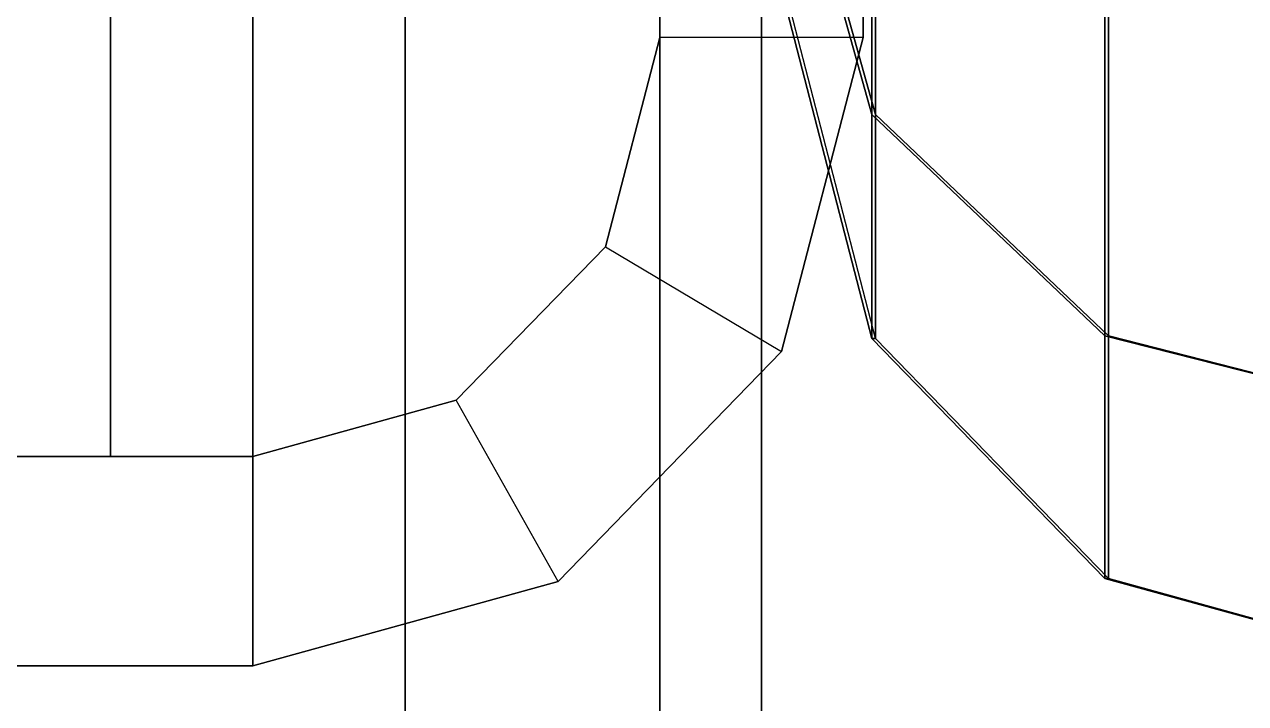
# Model space of a CAD drawing. Extents: x -5 to 335, y -500 to 0.
# Drawn here: x 138.45 to 161.76, y -465.72 to -452.75 of the extents above; entities that cross this region are included whole.
import ezdxf

# ---------------------------------------------------------------- set-up
doc = ezdxf.new("R2010")
doc.units = 0
doc.header["$MEASUREMENT"] = 0
doc.layers.add('ACESSORIO', color=7, linetype='CONTINUOUS')

msp = doc.modelspace()

# ---------------------------------------------------------------- linework, layer by layer
at = {"layer": 'ACESSORIO'}
for points in [[(150.58, -500, 56.98), (145.72, -500, 56.98), (145.72, 0, 56.98), (150.58, 0, 56.98)], [(150.58, -500, 54.94), (145.72, -500, 54.94), (145.72, 0, 54.94), (150.58, 0, 54.94)], [(145.72, 0, 56.98), (145.72, 0, 54.94), (145.72, -500, 54.94), (145.72, -500, 56.98)], [(145.72, 0, 4.07), (145.72, 0, 6.1), (145.72, -500, 6.1), (145.72, -500, 4.07)], [(150.58, -500, 6.1), (145.72, -500, 6.1), (145.72, 0, 6.1), (150.58, 0, 6.1)], [(150.58, -500, 4.07), (145.72, -500, 4.07), (145.72, 0, 4.07), (150.58, 0, 4.07)], [(152.52, -500, 56.98), (150.58, -500, 56.98), (150.58, 0, 56.98), (152.52, 0, 56.98)], [(150.58, -500, 4.07), (152.52, -500, 4.07), (152.52, 0, 4.07), (150.58, 0, 4.07)], [(150.58, -500, 56.98), (150.58, -500, 4.07), (150.58, 0, 4.07), (150.58, 0, 56.98)], [(152.52, -500, 4.07), (150.58, -500, 4.07), (150.58, 0, 4.07), (152.52, 0, 4.07)], [(152.52, -500, 56.98), (152.52, -500, 4.07), (152.52, 0, 4.07), (152.52, 0, 56.98)], [(140.09, -461, 122.09), (140.09, -461, 124.94), (140.09, -39, 124.94), (140.09, -39, 122.09)], [(142.81, -461, 124.94), (142.81, -39, 124.94), (140.09, -39, 124.94), (140.09, -461, 124.94)], [(140.09, -461, 122.09), (142.81, -461, 122.09), (142.81, -39, 122.09), (140.09, -39, 122.09)], [(140.09, -461, 442.59), (140.09, -461, 445.44), (140.09, -39, 445.44), (140.09, -39, 442.59)], [(142.81, -461, 445.44), (142.81, -39, 445.44), (140.09, -39, 445.44), (140.09, -461, 445.44)], [(140.09, -461, 442.59), (142.81, -461, 442.59), (142.81, -39, 442.59), (140.09, -39, 442.59)], [(140.09, -461, 763.08), (142.81, -461, 763.08), (142.81, -39, 763.08), (140.09, -39, 763.08)], [(142.81, -461, 765.93), (142.81, -39, 765.93), (140.09, -39, 765.93), (140.09, -461, 765.93)], [(140.09, -461, 763.08), (140.09, -461, 765.93), (140.09, -39, 765.93), (140.09, -39, 763.08)], [(140.09, -461, 1083.58), (140.09, -461, 1086.42), (140.09, -39, 1086.42), (140.09, -39, 1083.58)], [(142.81, -461, 1086.42), (142.81, -39, 1086.42), (140.09, -39, 1086.42), (140.09, -461, 1086.42)], [(140.09, -461, 1083.58), (142.81, -461, 1083.58), (142.81, -39, 1083.58), (140.09, -39, 1083.58)], [(140.09, -461, 1408.14), (142.81, -461, 1408.14), (142.81, -39, 1408.14), (140.09, -39, 1408.14)], [(142.81, -461, 1410.99), (142.81, -39, 1410.99), (140.09, -39, 1410.99), (140.09, -461, 1410.99)], [(140.09, -461, 1408.14), (140.09, -461, 1410.99), (140.09, -39, 1410.99), (140.09, -39, 1408.14)], [(142.81, -39, 122.09), (142.81, -461, 122.09), (142.81, -461, 124.94), (142.81, -39, 124.94)], [(142.81, -39, 442.59), (142.81, -461, 442.59), (142.81, -461, 445.44), (142.81, -39, 445.44)], [(142.81, -39, 763.08), (142.81, -461, 763.08), (142.81, -461, 765.93), (142.81, -39, 765.93)], [(142.81, -39, 1083.58), (142.81, -461, 1083.58), (142.81, -461, 1086.42), (142.81, -39, 1086.42)], [(142.81, -39, 1408.14), (142.81, -461, 1408.14), (142.81, -461, 1410.99), (142.81, -39, 1410.99)], [(153.01, -448.69, 58.75), (153.01, -437.86, 42.24), (154.63, -442.27, 37.75), (154.63, -454.47, 56.32)], [(153.08, -448.69, 1705.88), (153.08, -437.86, 1722.39), (154.7, -442.27, 1726.88), (154.7, -454.47, 1708.32)], [(154.63, -454.47, 56.32), (154.63, -442.27, 37.75), (159.08, -445.51, 34.46), (159.08, -458.7, 54.53)], [(154.7, -454.47, 1708.32), (154.7, -442.27, 1726.88), (159.15, -445.51, 1730.17), (159.15, -458.7, 1710.1)], [(159.08, -458.7, 54.53), (159.08, -445.51, 34.46), (165.15, -446.69, 33.25), (165.15, -460.24, 53.88)], [(159.15, -458.7, 1710.1), (159.15, -445.51, 1730.17), (165.18, -446.69, 1731.38), (165.18, -460.24, 1710.75)], [(150.58, -446, 126.16), (154.46, -446, 126.16), (154.46, -453, 126.16), (150.58, -453, 126.16)], [(150.58, -446, 122.09), (154.46, -446, 122.09), (154.46, -453, 122.09), (150.58, -453, 122.09)], [(150.58, -446, 170.93), (154.46, -446, 170.93), (154.46, -453, 170.93), (150.58, -453, 170.93)], [(150.58, -446, 175), (154.46, -446, 175), (154.46, -453, 175), (150.58, -453, 175)], [(150.58, -446, 122.09), (150.58, -446, 126.16), (150.58, -453, 126.16), (150.58, -453, 122.09)], [(150.58, -446, 170.93), (150.58, -446, 175), (150.58, -453, 175), (150.58, -453, 170.93)], [(150.58, -446, 219.77), (154.46, -446, 219.77), (154.46, -453, 219.77), (150.58, -453, 219.77)], [(150.58, -446, 223.84), (154.46, -446, 223.84), (154.46, -453, 223.84), (150.58, -453, 223.84)], [(150.58, -446, 219.77), (150.58, -446, 223.84), (150.58, -453, 223.84), (150.58, -453, 219.77)], [(150.58, -446, 442.59), (154.46, -446, 442.59), (154.46, -453, 442.59), (150.58, -453, 442.59)], [(150.58, -446, 446.66), (154.46, -446, 446.66), (154.46, -453, 446.66), (150.58, -453, 446.66)], [(150.58, -446, 442.59), (150.58, -446, 446.66), (150.58, -453, 446.66), (150.58, -453, 442.59)], [(150.58, -446, 495.49), (154.46, -446, 495.49), (154.46, -453, 495.49), (150.58, -453, 495.49)], [(150.58, -446, 491.42), (154.46, -446, 491.42), (154.46, -453, 491.42), (150.58, -453, 491.42)], [(150.58, -446, 540.26), (154.46, -446, 540.26), (154.46, -453, 540.26), (150.58, -453, 540.26)], [(150.58, -446, 544.33), (154.46, -446, 544.33), (154.46, -453, 544.33), (150.58, -453, 544.33)], [(150.58, -446, 491.42), (150.58, -446, 495.49), (150.58, -453, 495.49), (150.58, -453, 491.42)], [(150.58, -446, 540.26), (150.58, -446, 544.33), (150.58, -453, 544.33), (150.58, -453, 540.26)], [(150.58, -446, 767.15), (154.46, -446, 767.15), (154.46, -453, 767.15), (150.58, -453, 767.15)], [(150.58, -446, 763.08), (154.46, -446, 763.08), (154.46, -453, 763.08), (150.58, -453, 763.08)], [(150.58, -446, 811.92), (154.46, -446, 811.92), (154.46, -453, 811.92), (150.58, -453, 811.92)], [(150.58, -446, 815.99), (154.46, -446, 815.99), (154.46, -453, 815.99), (150.58, -453, 815.99)], [(150.58, -446, 864.83), (154.46, -446, 864.83), (154.46, -453, 864.83), (150.58, -453, 864.83)], [(150.58, -446, 860.76), (154.46, -446, 860.76), (154.46, -453, 860.76), (150.58, -453, 860.76)], [(150.58, -446, 763.08), (150.58, -446, 767.15), (150.58, -453, 767.15), (150.58, -453, 763.08)], [(150.58, -446, 811.92), (150.58, -446, 815.99), (150.58, -453, 815.99), (150.58, -453, 811.92)], [(150.58, -446, 860.76), (150.58, -446, 864.83), (150.58, -453, 864.83), (150.58, -453, 860.76)], [(150.58, -446, 1083.58), (154.46, -446, 1083.58), (154.46, -453, 1083.58), (150.58, -453, 1083.58)], [(150.58, -446, 1087.65), (154.46, -446, 1087.65), (154.46, -453, 1087.65), (150.58, -453, 1087.65)], [(150.58, -446, 1136.48), (154.46, -446, 1136.48), (154.46, -453, 1136.48), (150.58, -453, 1136.48)], [(150.58, -446, 1132.41), (154.46, -446, 1132.41), (154.46, -453, 1132.41), (150.58, -453, 1132.41)], [(150.58, -446, 1083.58), (150.58, -446, 1087.65), (150.58, -453, 1087.65), (150.58, -453, 1083.58)], [(150.58, -446, 1132.41), (150.58, -446, 1136.48), (150.58, -453, 1136.48), (150.58, -453, 1132.41)], [(150.58, -446, 1181.25), (154.46, -446, 1181.25), (154.46, -453, 1181.25), (150.58, -453, 1181.25)], [(150.58, -446, 1185.32), (154.46, -446, 1185.32), (154.46, -453, 1185.32), (150.58, -453, 1185.32)], [(150.58, -446, 1181.25), (150.58, -446, 1185.32), (150.58, -453, 1185.32), (150.58, -453, 1181.25)], [(150.58, -446, 1412.21), (154.46, -446, 1412.21), (154.46, -453, 1412.21), (150.58, -453, 1412.21)], [(150.58, -446, 1408.14), (154.46, -446, 1408.14), (154.46, -453, 1408.14), (150.58, -453, 1408.14)], [(150.58, -446, 1408.14), (150.58, -446, 1412.21), (150.58, -453, 1412.21), (150.58, -453, 1408.14)], [(150.58, -446, 1456.98), (154.46, -446, 1456.98), (154.46, -453, 1456.98), (150.58, -453, 1456.98)], [(150.58, -446, 1461.05), (154.46, -446, 1461.05), (154.46, -453, 1461.05), (150.58, -453, 1461.05)], [(150.58, -446, 1509.88), (154.46, -446, 1509.88), (154.46, -453, 1509.88), (150.58, -453, 1509.88)], [(150.58, -446, 1505.81), (154.46, -446, 1505.81), (154.46, -453, 1505.81), (150.58, -453, 1505.81)], [(150.58, -446, 1456.98), (150.58, -446, 1461.05), (150.58, -453, 1461.05), (150.58, -453, 1456.98)], [(150.58, -446, 1505.81), (150.58, -446, 1509.88), (150.58, -453, 1509.88), (150.58, -453, 1505.81)], [(154.46, -453, 126.16), (154.46, -453, 122.09), (154.46, -446, 122.09), (154.46, -446, 126.16)], [(154.46, -453, 175), (154.46, -453, 170.93), (154.46, -446, 170.93), (154.46, -446, 175)], [(154.46, -453, 223.84), (154.46, -453, 219.77), (154.46, -446, 219.77), (154.46, -446, 223.84)], [(154.46, -453, 446.66), (154.46, -453, 442.59), (154.46, -446, 442.59), (154.46, -446, 446.66)], [(154.46, -453, 495.49), (154.46, -453, 491.42), (154.46, -446, 491.42), (154.46, -446, 495.49)], [(154.46, -453, 544.33), (154.46, -453, 540.26), (154.46, -446, 540.26), (154.46, -446, 544.33)], [(154.46, -453, 767.15), (154.46, -453, 763.08), (154.46, -446, 763.08), (154.46, -446, 767.15)], [(154.46, -453, 815.99), (154.46, -453, 811.92), (154.46, -446, 811.92), (154.46, -446, 815.99)], [(154.46, -453, 864.83), (154.46, -453, 860.76), (154.46, -446, 860.76), (154.46, -446, 864.83)], [(154.46, -453, 1087.65), (154.46, -453, 1083.58), (154.46, -446, 1083.58), (154.46, -446, 1087.65)], [(154.46, -453, 1136.48), (154.46, -453, 1132.41), (154.46, -446, 1132.41), (154.46, -446, 1136.48)], [(154.46, -453, 1185.32), (154.46, -453, 1181.25), (154.46, -446, 1181.25), (154.46, -446, 1185.32)], [(154.46, -453, 1412.21), (154.46, -453, 1408.14), (154.46, -446, 1408.14), (154.46, -446, 1412.21)], [(154.46, -453, 1461.05), (154.46, -453, 1456.98), (154.46, -446, 1456.98), (154.46, -446, 1461.05)], [(154.46, -453, 1509.88), (154.46, -453, 1505.81), (154.46, -446, 1505.81), (154.46, -446, 1509.88)], [(153.01, -452.5, 78.22), (153.01, -448.69, 58.75), (154.63, -454.47, 56.32), (154.63, -458.75, 78.22)], [(153.08, -452.5, 1686.41), (153.08, -448.69, 1705.88), (154.7, -454.47, 1708.32), (154.7, -458.75, 1686.41)], [(153.01, -452.5, 78.22), (154.63, -458.75, 78.22), (154.7, -458.75, 1686.41), (153.08, -452.5, 1686.41)], [(154.46, -453, 126.16), (150.58, -453, 126.16), (149.54, -457, 126.16), (152.9, -459, 126.16)], [(154.46, -453, 122.09), (150.58, -453, 122.09), (149.54, -457, 122.09), (152.9, -459, 122.09)], [(154.46, -453, 170.93), (150.58, -453, 170.93), (149.54, -457, 170.93), (152.9, -459, 170.93)], [(154.46, -453, 175), (150.58, -453, 175), (149.54, -457, 175), (152.9, -459, 175)], [(150.58, -453, 126.16), (150.58, -453, 122.09), (149.54, -457, 122.09), (149.54, -457, 126.16)], [(150.58, -453, 175), (150.58, -453, 170.93), (149.54, -457, 170.93), (149.54, -457, 175)], [(154.46, -453, 219.77), (150.58, -453, 219.77), (149.54, -457, 219.77), (152.9, -459, 219.77)], [(154.46, -453, 223.84), (150.58, -453, 223.84), (149.54, -457, 223.84), (152.9, -459, 223.84)], [(150.58, -453, 223.84), (150.58, -453, 219.77), (149.54, -457, 219.77), (149.54, -457, 223.84)], [(154.46, -453, 442.59), (150.58, -453, 442.59), (149.54, -457, 442.59), (152.9, -459, 442.59)], [(154.46, -453, 446.66), (150.58, -453, 446.66), (149.54, -457, 446.66), (152.9, -459, 446.66)], [(150.58, -453, 446.66), (150.58, -453, 442.59), (149.54, -457, 442.59), (149.54, -457, 446.66)], [(154.46, -453, 495.49), (150.58, -453, 495.49), (149.54, -457, 495.49), (152.9, -459, 495.49)], [(154.46, -453, 491.42), (150.58, -453, 491.42), (149.54, -457, 491.42), (152.9, -459, 491.42)], [(154.46, -453, 540.26), (150.58, -453, 540.26), (149.54, -457, 540.26), (152.9, -459, 540.26)], [(154.46, -453, 544.33), (150.58, -453, 544.33), (149.54, -457, 544.33), (152.9, -459, 544.33)], [(150.58, -453, 495.49), (150.58, -453, 491.42), (149.54, -457, 491.42), (149.54, -457, 495.49)], [(150.58, -453, 544.33), (150.58, -453, 540.26), (149.54, -457, 540.26), (149.54, -457, 544.33)], [(154.46, -453, 767.15), (150.58, -453, 767.15), (149.54, -457, 767.15), (152.9, -459, 767.15)], [(154.46, -453, 763.08), (150.58, -453, 763.08), (149.54, -457, 763.08), (152.9, -459, 763.08)], [(154.46, -453, 811.92), (150.58, -453, 811.92), (149.54, -457, 811.92), (152.9, -459, 811.92)], [(154.46, -453, 815.99), (150.58, -453, 815.99), (149.54, -457, 815.99), (152.9, -459, 815.99)], [(154.46, -453, 864.83), (150.58, -453, 864.83), (149.54, -457, 864.83), (152.9, -459, 864.83)], [(154.46, -453, 860.76), (150.58, -453, 860.76), (149.54, -457, 860.76), (152.9, -459, 860.76)], [(150.58, -453, 767.15), (150.58, -453, 763.08), (149.54, -457, 763.08), (149.54, -457, 767.15)], [(150.58, -453, 864.83), (150.58, -453, 860.76), (149.54, -457, 860.76), (149.54, -457, 864.83)], [(150.58, -453, 815.99), (150.58, -453, 811.92), (149.54, -457, 811.92), (149.54, -457, 815.99)], [(154.46, -453, 1083.58), (150.58, -453, 1083.58), (149.54, -457, 1083.58), (152.9, -459, 1083.58)], [(154.46, -453, 1087.65), (150.58, -453, 1087.65), (149.54, -457, 1087.65), (152.9, -459, 1087.65)], [(154.46, -453, 1136.48), (150.58, -453, 1136.48), (149.54, -457, 1136.48), (152.9, -459, 1136.48)], [(154.46, -453, 1132.41), (150.58, -453, 1132.41), (149.54, -457, 1132.41), (152.9, -459, 1132.41)], [(150.58, -453, 1136.48), (150.58, -453, 1132.41), (149.54, -457, 1132.41), (149.54, -457, 1136.48)], [(150.58, -453, 1087.65), (150.58, -453, 1083.58), (149.54, -457, 1083.58), (149.54, -457, 1087.65)], [(154.46, -453, 1181.25), (150.58, -453, 1181.25), (149.54, -457, 1181.25), (152.9, -459, 1181.25)], [(154.46, -453, 1185.32), (150.58, -453, 1185.32), (149.54, -457, 1185.32), (152.9, -459, 1185.32)], [(150.58, -453, 1185.32), (150.58, -453, 1181.25), (149.54, -457, 1181.25), (149.54, -457, 1185.32)], [(154.46, -453, 1412.21), (150.58, -453, 1412.21), (149.54, -457, 1412.21), (152.9, -459, 1412.21)], [(154.46, -453, 1408.14), (150.58, -453, 1408.14), (149.54, -457, 1408.14), (152.9, -459, 1408.14)], [(150.58, -453, 1412.21), (150.58, -453, 1408.14), (149.54, -457, 1408.14), (149.54, -457, 1412.21)], [(154.46, -453, 1456.98), (150.58, -453, 1456.98), (149.54, -457, 1456.98), (152.9, -459, 1456.98)], [(154.46, -453, 1461.05), (150.58, -453, 1461.05), (149.54, -457, 1461.05), (152.9, -459, 1461.05)], [(154.46, -453, 1509.88), (150.58, -453, 1509.88), (149.54, -457, 1509.88), (152.9, -459, 1509.88)], [(154.46, -453, 1505.81), (150.58, -453, 1505.81), (149.54, -457, 1505.81), (152.9, -459, 1505.81)], [(150.58, -453, 1461.05), (150.58, -453, 1456.98), (149.54, -457, 1456.98), (149.54, -457, 1461.05)], [(150.58, -453, 1509.88), (150.58, -453, 1505.81), (149.54, -457, 1505.81), (149.54, -457, 1509.88)], [(152.9, -459, 122.09), (152.9, -459, 126.16), (154.46, -453, 126.16), (154.46, -453, 122.09)], [(152.9, -459, 170.93), (152.9, -459, 175), (154.46, -453, 175), (154.46, -453, 170.93)], [(152.9, -459, 219.77), (152.9, -459, 223.84), (154.46, -453, 223.84), (154.46, -453, 219.77)], [(152.9, -459, 442.59), (152.9, -459, 446.66), (154.46, -453, 446.66), (154.46, -453, 442.59)], [(152.9, -459, 491.42), (152.9, -459, 495.49), (154.46, -453, 495.49), (154.46, -453, 491.42)], [(152.9, -459, 540.26), (152.9, -459, 544.33), (154.46, -453, 544.33), (154.46, -453, 540.26)], [(152.9, -459, 763.08), (152.9, -459, 767.15), (154.46, -453, 767.15), (154.46, -453, 763.08)], [(152.9, -459, 860.76), (152.9, -459, 864.83), (154.46, -453, 864.83), (154.46, -453, 860.76)], [(152.9, -459, 811.92), (152.9, -459, 815.99), (154.46, -453, 815.99), (154.46, -453, 811.92)], [(152.9, -459, 1132.41), (152.9, -459, 1136.48), (154.46, -453, 1136.48), (154.46, -453, 1132.41)], [(152.9, -459, 1083.58), (152.9, -459, 1087.65), (154.46, -453, 1087.65), (154.46, -453, 1083.58)], [(152.9, -459, 1181.25), (152.9, -459, 1185.32), (154.46, -453, 1185.32), (154.46, -453, 1181.25)], [(152.9, -459, 1408.14), (152.9, -459, 1412.21), (154.46, -453, 1412.21), (154.46, -453, 1408.14)], [(152.9, -459, 1456.98), (152.9, -459, 1461.05), (154.46, -453, 1461.05), (154.46, -453, 1456.98)], [(152.9, -459, 1505.81), (152.9, -459, 1509.88), (154.46, -453, 1509.88), (154.46, -453, 1505.81)], [(154.63, -458.75, 78.22), (154.63, -454.47, 56.32), (159.08, -458.7, 54.53), (159.08, -463.33, 78.22)], [(154.7, -458.75, 1686.41), (154.7, -454.47, 1708.32), (159.15, -458.7, 1710.1), (159.15, -463.33, 1686.41)], [(149.54, -457, 126.16), (152.9, -459, 126.16), (148.64, -463.39, 126.16), (146.69, -459.93, 126.16)], [(149.54, -457, 122.09), (152.9, -459, 122.09), (148.64, -463.39, 122.09), (146.69, -459.93, 122.09)], [(149.54, -457, 170.93), (152.9, -459, 170.93), (148.64, -463.39, 170.93), (146.69, -459.93, 170.93)], [(149.54, -457, 175), (152.9, -459, 175), (148.64, -463.39, 175), (146.69, -459.93, 175)], [(149.54, -457, 122.09), (149.54, -457, 126.16), (146.69, -459.93, 126.16), (146.69, -459.93, 122.09)], [(149.54, -457, 170.93), (149.54, -457, 175), (146.69, -459.93, 175), (146.69, -459.93, 170.93)], [(149.54, -457, 219.77), (152.9, -459, 219.77), (148.64, -463.39, 219.77), (146.69, -459.93, 219.77)], [(149.54, -457, 223.84), (152.9, -459, 223.84), (148.64, -463.39, 223.84), (146.69, -459.93, 223.84)], [(149.54, -457, 219.77), (149.54, -457, 223.84), (146.69, -459.93, 223.84), (146.69, -459.93, 219.77)], [(149.54, -457, 442.59), (152.9, -459, 442.59), (148.64, -463.39, 442.59), (146.69, -459.93, 442.59)], [(149.54, -457, 446.66), (152.9, -459, 446.66), (148.64, -463.39, 446.66), (146.69, -459.93, 446.66)], [(149.54, -457, 442.59), (149.54, -457, 446.66), (146.69, -459.93, 446.66), (146.69, -459.93, 442.59)], [(149.54, -457, 495.49), (152.9, -459, 495.49), (148.64, -463.39, 495.49), (146.69, -459.93, 495.49)], [(149.54, -457, 491.42), (152.9, -459, 491.42), (148.64, -463.39, 491.42), (146.69, -459.93, 491.42)], [(149.54, -457, 540.26), (152.9, -459, 540.26), (148.64, -463.39, 540.26), (146.69, -459.93, 540.26)], [(149.54, -457, 544.33), (152.9, -459, 544.33), (148.64, -463.39, 544.33), (146.69, -459.93, 544.33)], [(149.54, -457, 491.42), (149.54, -457, 495.49), (146.69, -459.93, 495.49), (146.69, -459.93, 491.42)], [(149.54, -457, 540.26), (149.54, -457, 544.33), (146.69, -459.93, 544.33), (146.69, -459.93, 540.26)], [(149.54, -457, 767.15), (152.9, -459, 767.15), (148.64, -463.39, 767.15), (146.69, -459.93, 767.15)], [(149.54, -457, 763.08), (152.9, -459, 763.08), (148.64, -463.39, 763.08), (146.69, -459.93, 763.08)], [(149.54, -457, 811.92), (152.9, -459, 811.92), (148.64, -463.39, 811.92), (146.69, -459.93, 811.92)], [(149.54, -457, 815.99), (152.9, -459, 815.99), (148.64, -463.39, 815.99), (146.69, -459.93, 815.99)], [(149.54, -457, 864.83), (152.9, -459, 864.83), (148.64, -463.39, 864.83), (146.69, -459.93, 864.83)], [(149.54, -457, 860.76), (152.9, -459, 860.76), (148.64, -463.39, 860.76), (146.69, -459.93, 860.76)], [(149.54, -457, 763.08), (149.54, -457, 767.15), (146.69, -459.93, 767.15), (146.69, -459.93, 763.08)], [(149.54, -457, 811.92), (149.54, -457, 815.99), (146.69, -459.93, 815.99), (146.69, -459.93, 811.92)], [(149.54, -457, 860.76), (149.54, -457, 864.83), (146.69, -459.93, 864.83), (146.69, -459.93, 860.76)], [(149.54, -457, 1083.58), (152.9, -459, 1083.58), (148.64, -463.39, 1083.58), (146.69, -459.93, 1083.58)], [(149.54, -457, 1087.65), (152.9, -459, 1087.65), (148.64, -463.39, 1087.65), (146.69, -459.93, 1087.65)], [(149.54, -457, 1136.48), (152.9, -459, 1136.48), (148.64, -463.39, 1136.48), (146.69, -459.93, 1136.48)], [(149.54, -457, 1132.41), (152.9, -459, 1132.41), (148.64, -463.39, 1132.41), (146.69, -459.93, 1132.41)], [(149.54, -457, 1083.58), (149.54, -457, 1087.65), (146.69, -459.93, 1087.65), (146.69, -459.93, 1083.58)], [(149.54, -457, 1132.41), (149.54, -457, 1136.48), (146.69, -459.93, 1136.48), (146.69, -459.93, 1132.41)], [(149.54, -457, 1181.25), (152.9, -459, 1181.25), (148.64, -463.39, 1181.25), (146.69, -459.93, 1181.25)], [(149.54, -457, 1185.32), (152.9, -459, 1185.32), (148.64, -463.39, 1185.32), (146.69, -459.93, 1185.32)], [(149.54, -457, 1181.25), (149.54, -457, 1185.32), (146.69, -459.93, 1185.32), (146.69, -459.93, 1181.25)], [(149.54, -457, 1412.21), (152.9, -459, 1412.21), (148.64, -463.39, 1412.21), (146.69, -459.93, 1412.21)], [(149.54, -457, 1408.14), (152.9, -459, 1408.14), (148.64, -463.39, 1408.14), (146.69, -459.93, 1408.14)], [(149.54, -457, 1408.14), (149.54, -457, 1412.21), (146.69, -459.93, 1412.21), (146.69, -459.93, 1408.14)], [(149.54, -457, 1456.98), (152.9, -459, 1456.98), (148.64, -463.39, 1456.98), (146.69, -459.93, 1456.98)], [(149.54, -457, 1461.05), (152.9, -459, 1461.05), (148.64, -463.39, 1461.05), (146.69, -459.93, 1461.05)], [(149.54, -457, 1509.88), (152.9, -459, 1509.88), (148.64, -463.39, 1509.88), (146.69, -459.93, 1509.88)], [(149.54, -457, 1505.81), (152.9, -459, 1505.81), (148.64, -463.39, 1505.81), (146.69, -459.93, 1505.81)], [(149.54, -457, 1456.98), (149.54, -457, 1461.05), (146.69, -459.93, 1461.05), (146.69, -459.93, 1456.98)], [(149.54, -457, 1505.81), (149.54, -457, 1509.88), (146.69, -459.93, 1509.88), (146.69, -459.93, 1505.81)], [(154.63, -458.75, 78.22), (159.08, -463.33, 78.22), (159.15, -463.33, 1686.41), (154.7, -458.75, 1686.41)], [(159.08, -463.33, 78.22), (159.08, -458.7, 54.53), (165.15, -460.24, 53.88), (165.15, -465, 78.22)], [(159.15, -463.33, 1686.41), (159.15, -458.7, 1710.1), (165.18, -460.24, 1710.75), (165.18, -465, 1686.41)], [(148.64, -463.39, 126.16), (148.64, -463.39, 122.09), (152.9, -459, 122.09), (152.9, -459, 126.16)], [(148.64, -463.39, 175), (148.64, -463.39, 170.93), (152.9, -459, 170.93), (152.9, -459, 175)], [(148.64, -463.39, 223.84), (148.64, -463.39, 219.77), (152.9, -459, 219.77), (152.9, -459, 223.84)], [(148.64, -463.39, 446.66), (148.64, -463.39, 442.59), (152.9, -459, 442.59), (152.9, -459, 446.66)], [(148.64, -463.39, 495.49), (148.64, -463.39, 491.42), (152.9, -459, 491.42), (152.9, -459, 495.49)], [(148.64, -463.39, 544.33), (148.64, -463.39, 540.26), (152.9, -459, 540.26), (152.9, -459, 544.33)], [(148.64, -463.39, 767.15), (148.64, -463.39, 763.08), (152.9, -459, 763.08), (152.9, -459, 767.15)], [(148.64, -463.39, 815.99), (148.64, -463.39, 811.92), (152.9, -459, 811.92), (152.9, -459, 815.99)], [(148.64, -463.39, 864.83), (148.64, -463.39, 860.76), (152.9, -459, 860.76), (152.9, -459, 864.83)], [(148.64, -463.39, 1087.65), (148.64, -463.39, 1083.58), (152.9, -459, 1083.58), (152.9, -459, 1087.65)], [(148.64, -463.39, 1136.48), (148.64, -463.39, 1132.41), (152.9, -459, 1132.41), (152.9, -459, 1136.48)], [(148.64, -463.39, 1185.32), (148.64, -463.39, 1181.25), (152.9, -459, 1181.25), (152.9, -459, 1185.32)], [(148.64, -463.39, 1412.21), (148.64, -463.39, 1408.14), (152.9, -459, 1408.14), (152.9, -459, 1412.21)], [(148.64, -463.39, 1461.05), (148.64, -463.39, 1456.98), (152.9, -459, 1456.98), (152.9, -459, 1461.05)], [(148.64, -463.39, 1509.88), (148.64, -463.39, 1505.81), (152.9, -459, 1505.81), (152.9, -459, 1509.88)], [(148.64, -463.39, 126.16), (146.69, -459.93, 126.16), (142.81, -461, 126.16), (142.81, -465, 126.16)], [(148.64, -463.39, 170.93), (146.69, -459.93, 170.93), (142.81, -461, 170.93), (142.81, -465, 170.93)], [(148.64, -463.39, 175), (146.69, -459.93, 175), (142.81, -461, 175), (142.81, -465, 175)], [(148.64, -463.39, 122.09), (146.69, -459.93, 122.09), (142.81, -461, 122.09), (142.81, -465, 122.09)], [(146.69, -459.93, 126.16), (146.69, -459.93, 122.09), (142.81, -461, 122.09), (142.81, -461, 126.16)], [(146.69, -459.93, 175), (146.69, -459.93, 170.93), (142.81, -461, 170.93), (142.81, -461, 175)], [(148.64, -463.39, 219.77), (146.69, -459.93, 219.77), (142.81, -461, 219.77), (142.81, -465, 219.77)], [(148.64, -463.39, 223.84), (146.69, -459.93, 223.84), (142.81, -461, 223.84), (142.81, -465, 223.84)], [(146.69, -459.93, 223.84), (146.69, -459.93, 219.77), (142.81, -461, 219.77), (142.81, -461, 223.84)], [(148.64, -463.39, 442.59), (146.69, -459.93, 442.59), (142.81, -461, 442.59), (142.81, -465, 442.59)], [(148.64, -463.39, 446.66), (146.69, -459.93, 446.66), (142.81, -461, 446.66), (142.81, -465, 446.66)], [(146.69, -459.93, 446.66), (146.69, -459.93, 442.59), (142.81, -461, 442.59), (142.81, -461, 446.66)], [(148.64, -463.39, 540.26), (146.69, -459.93, 540.26), (142.81, -461, 540.26), (142.81, -465, 540.26)], [(148.64, -463.39, 544.33), (146.69, -459.93, 544.33), (142.81, -461, 544.33), (142.81, -465, 544.33)], [(148.64, -463.39, 495.49), (146.69, -459.93, 495.49), (142.81, -461, 495.49), (142.81, -465, 495.49)], [(148.64, -463.39, 491.42), (146.69, -459.93, 491.42), (142.81, -461, 491.42), (142.81, -465, 491.42)], [(146.69, -459.93, 495.49), (146.69, -459.93, 491.42), (142.81, -461, 491.42), (142.81, -461, 495.49)], [(146.69, -459.93, 544.33), (146.69, -459.93, 540.26), (142.81, -461, 540.26), (142.81, -461, 544.33)], [(148.64, -463.39, 811.92), (146.69, -459.93, 811.92), (142.81, -461, 811.92), (142.81, -465, 811.92)], [(148.64, -463.39, 815.99), (146.69, -459.93, 815.99), (142.81, -461, 815.99), (142.81, -465, 815.99)], [(148.64, -463.39, 864.83), (146.69, -459.93, 864.83), (142.81, -461, 864.83), (142.81, -465, 864.83)], [(148.64, -463.39, 860.76), (146.69, -459.93, 860.76), (142.81, -461, 860.76), (142.81, -465, 860.76)], [(148.64, -463.39, 767.15), (146.69, -459.93, 767.15), (142.81, -461, 767.15), (142.81, -465, 767.15)], [(148.64, -463.39, 763.08), (146.69, -459.93, 763.08), (142.81, -461, 763.08), (142.81, -465, 763.08)], [(146.69, -459.93, 767.15), (146.69, -459.93, 763.08), (142.81, -461, 763.08), (142.81, -461, 767.15)], [(146.69, -459.93, 815.99), (146.69, -459.93, 811.92), (142.81, -461, 811.92), (142.81, -461, 815.99)], [(146.69, -459.93, 864.83), (146.69, -459.93, 860.76), (142.81, -461, 860.76), (142.81, -461, 864.83)], [(148.64, -463.39, 1083.58), (146.69, -459.93, 1083.58), (142.81, -461, 1083.58), (142.81, -465, 1083.58)], [(148.64, -463.39, 1087.65), (146.69, -459.93, 1087.65), (142.81, -461, 1087.65), (142.81, -465, 1087.65)], [(148.64, -463.39, 1136.48), (146.69, -459.93, 1136.48), (142.81, -461, 1136.48), (142.81, -465, 1136.48)], [(148.64, -463.39, 1132.41), (146.69, -459.93, 1132.41), (142.81, -461, 1132.41), (142.81, -465, 1132.41)], [(146.69, -459.93, 1087.65), (146.69, -459.93, 1083.58), (142.81, -461, 1083.58), (142.81, -461, 1087.65)], [(146.69, -459.93, 1136.48), (146.69, -459.93, 1132.41), (142.81, -461, 1132.41), (142.81, -461, 1136.48)], [(148.64, -463.39, 1181.25), (146.69, -459.93, 1181.25), (142.81, -461, 1181.25), (142.81, -465, 1181.25)], [(148.64, -463.39, 1185.32), (146.69, -459.93, 1185.32), (142.81, -461, 1185.32), (142.81, -465, 1185.32)], [(146.69, -459.93, 1185.32), (146.69, -459.93, 1181.25), (142.81, -461, 1181.25), (142.81, -461, 1185.32)], [(148.64, -463.39, 1412.21), (146.69, -459.93, 1412.21), (142.81, -461, 1412.21), (142.81, -465, 1412.21)], [(148.64, -463.39, 1408.14), (146.69, -459.93, 1408.14), (142.81, -461, 1408.14), (142.81, -465, 1408.14)], [(146.69, -459.93, 1412.21), (146.69, -459.93, 1408.14), (142.81, -461, 1408.14), (142.81, -461, 1412.21)], [(148.64, -463.39, 1509.88), (146.69, -459.93, 1509.88), (142.81, -461, 1509.88), (142.81, -465, 1509.88)], [(148.64, -463.39, 1505.81), (146.69, -459.93, 1505.81), (142.81, -461, 1505.81), (142.81, -465, 1505.81)], [(148.64, -463.39, 1456.98), (146.69, -459.93, 1456.98), (142.81, -461, 1456.98), (142.81, -465, 1456.98)], [(148.64, -463.39, 1461.05), (146.69, -459.93, 1461.05), (142.81, -461, 1461.05), (142.81, -465, 1461.05)], [(146.69, -459.93, 1461.05), (146.69, -459.93, 1456.98), (142.81, -461, 1456.98), (142.81, -461, 1461.05)], [(146.69, -459.93, 1509.88), (146.69, -459.93, 1505.81), (142.81, -461, 1505.81), (142.81, -461, 1509.88)], [(6.81, -461, 223.84), (6.81, -461, 219.77), (142.81, -461, 219.77), (142.81, -461, 223.84)], [(142.81, -461, 219.77), (6.81, -461, 219.77), (6.81, -465, 219.77), (142.81, -465, 219.77)], [(6.81, -461, 223.84), (6.81, -465, 223.84), (142.81, -465, 223.84), (142.81, -461, 223.84)], [(6.81, -461, 126.16), (6.81, -465, 126.16), (142.81, -465, 126.16), (142.81, -461, 126.16)], [(142.81, -461, 122.09), (6.81, -461, 122.09), (6.81, -465, 122.09), (142.81, -465, 122.09)], [(6.81, -461, 126.16), (6.81, -461, 122.09), (142.81, -461, 122.09), (142.81, -461, 126.16)], [(6.81, -461, 175), (6.81, -461, 170.93), (142.81, -461, 170.93), (142.81, -461, 175)], [(142.81, -461, 170.93), (6.81, -461, 170.93), (6.81, -465, 170.93), (142.81, -465, 170.93)], [(6.81, -461, 175), (6.81, -465, 175), (142.81, -465, 175), (142.81, -461, 175)], [(6.81, -461, 495.49), (6.81, -465, 495.49), (142.81, -465, 495.49), (142.81, -461, 495.49)], [(6.81, -461, 446.66), (6.81, -461, 442.59), (142.81, -461, 442.59), (142.81, -461, 446.66)], [(142.81, -461, 442.59), (6.81, -461, 442.59), (6.81, -465, 442.59), (142.81, -465, 442.59)], [(6.81, -461, 446.66), (6.81, -465, 446.66), (142.81, -465, 446.66), (142.81, -461, 446.66)], [(142.81, -461, 491.42), (6.81, -461, 491.42), (6.81, -465, 491.42), (142.81, -465, 491.42)], [(6.81, -461, 495.49), (6.81, -461, 491.42), (142.81, -461, 491.42), (142.81, -461, 495.49)], [(6.81, -461, 544.33), (6.81, -461, 540.26), (142.81, -461, 540.26), (142.81, -461, 544.33)], [(142.81, -461, 540.26), (6.81, -461, 540.26), (6.81, -465, 540.26), (142.81, -465, 540.26)], [(6.81, -461, 544.33), (6.81, -465, 544.33), (142.81, -465, 544.33), (142.81, -461, 544.33)], [(6.81, -461, 767.15), (6.81, -465, 767.15), (142.81, -465, 767.15), (142.81, -461, 767.15)], [(142.81, -461, 763.08), (6.81, -461, 763.08), (6.81, -465, 763.08), (142.81, -465, 763.08)], [(6.81, -461, 767.15), (6.81, -461, 763.08), (142.81, -461, 763.08), (142.81, -461, 767.15)], [(6.81, -461, 864.83), (6.81, -465, 864.83), (142.81, -465, 864.83), (142.81, -461, 864.83)], [(142.81, -461, 860.76), (6.81, -461, 860.76), (6.81, -465, 860.76), (142.81, -465, 860.76)], [(6.81, -461, 864.83), (6.81, -461, 860.76), (142.81, -461, 860.76), (142.81, -461, 864.83)], [(6.81, -461, 815.99), (6.81, -461, 811.92), (142.81, -461, 811.92), (142.81, -461, 815.99)], [(142.81, -461, 811.92), (6.81, -461, 811.92), (6.81, -465, 811.92), (142.81, -465, 811.92)], [(6.81, -461, 815.99), (6.81, -465, 815.99), (142.81, -465, 815.99), (142.81, -461, 815.99)], [(6.81, -461, 1136.48), (6.81, -465, 1136.48), (142.81, -465, 1136.48), (142.81, -461, 1136.48)], [(142.81, -461, 1132.41), (6.81, -461, 1132.41), (6.81, -465, 1132.41), (142.81, -465, 1132.41)], [(6.81, -461, 1136.48), (6.81, -461, 1132.41), (142.81, -461, 1132.41), (142.81, -461, 1136.48)], [(6.81, -461, 1087.65), (6.81, -461, 1083.58), (142.81, -461, 1083.58), (142.81, -461, 1087.65)], [(142.81, -461, 1083.58), (6.81, -461, 1083.58), (6.81, -465, 1083.58), (142.81, -465, 1083.58)], [(6.81, -461, 1087.65), (6.81, -465, 1087.65), (142.81, -465, 1087.65), (142.81, -461, 1087.65)], [(6.81, -461, 1185.32), (6.81, -461, 1181.25), (142.81, -461, 1181.25), (142.81, -461, 1185.32)], [(142.81, -461, 1181.25), (6.81, -461, 1181.25), (6.81, -465, 1181.25), (142.81, -465, 1181.25)], [(6.81, -461, 1185.32), (6.81, -465, 1185.32), (142.81, -465, 1185.32), (142.81, -461, 1185.32)], [(6.81, -461, 1509.88), (6.81, -465, 1509.88), (142.81, -465, 1509.88), (142.81, -461, 1509.88)], [(142.81, -461, 1505.81), (6.81, -461, 1505.81), (6.81, -465, 1505.81), (142.81, -465, 1505.81)], [(6.81, -461, 1509.88), (6.81, -461, 1505.81), (142.81, -461, 1505.81), (142.81, -461, 1509.88)], [(6.81, -461, 1412.21), (6.81, -465, 1412.21), (142.81, -465, 1412.21), (142.81, -461, 1412.21)], [(142.81, -461, 1408.14), (6.81, -461, 1408.14), (6.81, -465, 1408.14), (142.81, -465, 1408.14)], [(6.81, -461, 1412.21), (6.81, -461, 1408.14), (142.81, -461, 1408.14), (142.81, -461, 1412.21)], [(6.81, -461, 1461.05), (6.81, -461, 1456.98), (142.81, -461, 1456.98), (142.81, -461, 1461.05)], [(142.81, -461, 1456.98), (6.81, -461, 1456.98), (6.81, -465, 1456.98), (142.81, -465, 1456.98)], [(6.81, -461, 1461.05), (6.81, -465, 1461.05), (142.81, -465, 1461.05), (142.81, -461, 1461.05)], [(142.81, -465, 170.93), (142.81, -465, 175), (148.64, -463.39, 175), (148.64, -463.39, 170.93)], [(142.81, -465, 122.09), (142.81, -465, 126.16), (148.64, -463.39, 126.16), (148.64, -463.39, 122.09)], [(142.81, -465, 219.77), (142.81, -465, 223.84), (148.64, -463.39, 223.84), (148.64, -463.39, 219.77)], [(142.81, -465, 442.59), (142.81, -465, 446.66), (148.64, -463.39, 446.66), (148.64, -463.39, 442.59)], [(142.81, -465, 540.26), (142.81, -465, 544.33), (148.64, -463.39, 544.33), (148.64, -463.39, 540.26)], [(142.81, -465, 491.42), (142.81, -465, 495.49), (148.64, -463.39, 495.49), (148.64, -463.39, 491.42)], [(142.81, -465, 811.92), (142.81, -465, 815.99), (148.64, -463.39, 815.99), (148.64, -463.39, 811.92)], [(142.81, -465, 860.76), (142.81, -465, 864.83), (148.64, -463.39, 864.83), (148.64, -463.39, 860.76)], [(142.81, -465, 763.08), (142.81, -465, 767.15), (148.64, -463.39, 767.15), (148.64, -463.39, 763.08)], [(142.81, -465, 1083.58), (142.81, -465, 1087.65), (148.64, -463.39, 1087.65), (148.64, -463.39, 1083.58)], [(142.81, -465, 1132.41), (142.81, -465, 1136.48), (148.64, -463.39, 1136.48), (148.64, -463.39, 1132.41)], [(142.81, -465, 1181.25), (142.81, -465, 1185.32), (148.64, -463.39, 1185.32), (148.64, -463.39, 1181.25)], [(142.81, -465, 1408.14), (142.81, -465, 1412.21), (148.64, -463.39, 1412.21), (148.64, -463.39, 1408.14)], [(142.81, -465, 1505.81), (142.81, -465, 1509.88), (148.64, -463.39, 1509.88), (148.64, -463.39, 1505.81)], [(142.81, -465, 1456.98), (142.81, -465, 1461.05), (148.64, -463.39, 1461.05), (148.64, -463.39, 1456.98)], [(159.08, -463.33, 78.22), (165.15, -465, 78.22), (165.18, -465, 1686.41), (159.15, -463.33, 1686.41)], [(6.81, -465, 219.77), (142.81, -465, 219.77), (142.81, -465, 223.84), (6.81, -465, 223.84)], [(6.81, -465, 122.09), (142.81, -465, 122.09), (142.81, -465, 126.16), (6.81, -465, 126.16)], [(6.81, -465, 170.93), (142.81, -465, 170.93), (142.81, -465, 175), (6.81, -465, 175)], [(6.81, -465, 442.59), (142.81, -465, 442.59), (142.81, -465, 446.66), (6.81, -465, 446.66)], [(6.81, -465, 491.42), (142.81, -465, 491.42), (142.81, -465, 495.49), (6.81, -465, 495.49)], [(6.81, -465, 540.26), (142.81, -465, 540.26), (142.81, -465, 544.33), (6.81, -465, 544.33)], [(6.81, -465, 763.08), (142.81, -465, 763.08), (142.81, -465, 767.15), (6.81, -465, 767.15)], [(6.81, -465, 860.76), (142.81, -465, 860.76), (142.81, -465, 864.83), (6.81, -465, 864.83)], [(6.81, -465, 811.92), (142.81, -465, 811.92), (142.81, -465, 815.99), (6.81, -465, 815.99)], [(6.81, -465, 1132.41), (142.81, -465, 1132.41), (142.81, -465, 1136.48), (6.81, -465, 1136.48)], [(6.81, -465, 1083.58), (142.81, -465, 1083.58), (142.81, -465, 1087.65), (6.81, -465, 1087.65)], [(6.81, -465, 1181.25), (142.81, -465, 1181.25), (142.81, -465, 1185.32), (6.81, -465, 1185.32)], [(6.81, -465, 1505.81), (142.81, -465, 1505.81), (142.81, -465, 1509.88), (6.81, -465, 1509.88)], [(6.81, -465, 1408.14), (142.81, -465, 1408.14), (142.81, -465, 1412.21), (6.81, -465, 1412.21)], [(6.81, -465, 1456.98), (142.81, -465, 1456.98), (142.81, -465, 1461.05), (6.81, -465, 1461.05)]]:
    msp.add_3dface(points, dxfattribs=at)

doc.saveas('drawing.dxf')
